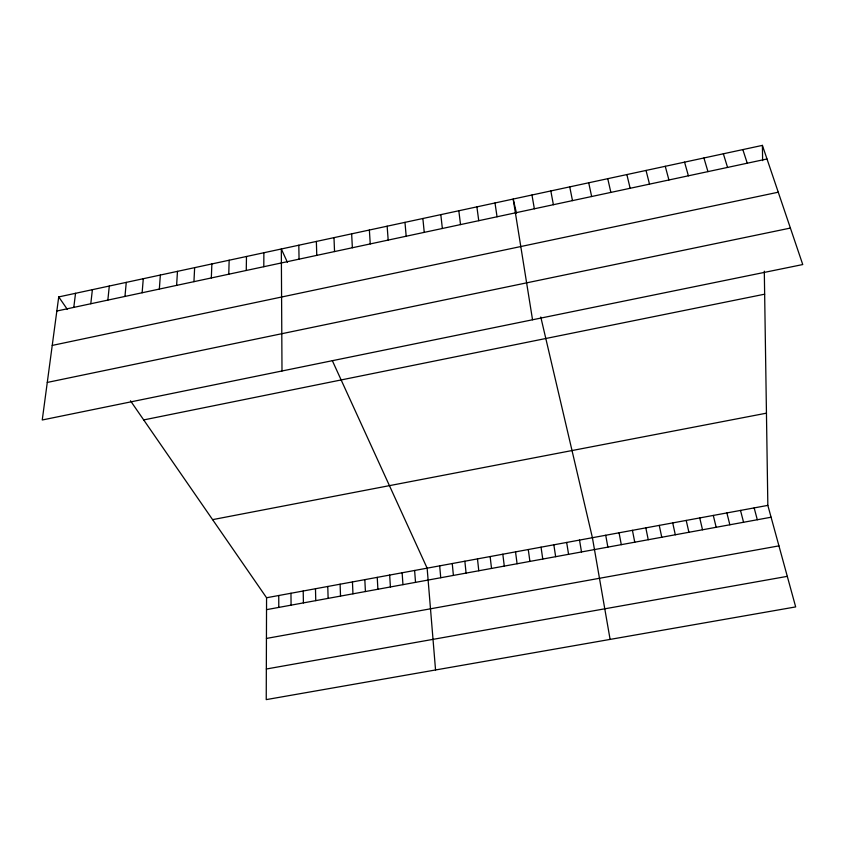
<?xml version="1.0" encoding="UTF-8"?>
<svg xmlns="http://www.w3.org/2000/svg" width="845" height="845" viewBox="0 0 845 845"><rect width="100%" height="100%" fill="white"/><g stroke="black" fill="none" stroke-linecap="round" stroke-linejoin="round"><path stroke-width="1.27" d="M130.479 400.783L266.566 597.753L266.238 699.618L795.673 606.911L767.841 505.384L764.303 271.171M263.798 266.714L263.872 252.739M246.254 270.474L246.487 256.489M228.763 274.224L229.153 260.218M211.324 277.952L211.873 263.946M193.938 281.67L194.646 267.654M176.616 285.378L177.471 271.351M159.346 289.085L160.349 275.037M142.129 292.771L143.28 278.713M124.965 296.437L126.264 282.378M107.854 300.102L109.301 286.032M90.795 303.756L92.39 289.666M73.79 307.4L75.532 293.299M58.727 296.922L42.25 419.986L802.75 264.548L762.401 145.382L58.727 296.922L67.378 309.439M56.837 311.023L767.006 158.976M52.232 345.425L778.256 192.206M47.278 382.436L790.392 228.065M143.713 419.923L764.651 294.187M212.602 519.643L766.447 413.173M266.566 597.753L767.841 505.384M266.524 609.657L771.094 517.224M266.428 638.44L778.942 545.87M266.333 669.008L787.297 576.353M287.427 262.341L281.322 248.979L281.998 370.987M332.349 360.688L427.137 568.167L435.545 669.969M742.839 149.597L747.255 163.212M723.352 153.79L727.566 167.426M703.917 157.973L707.952 171.619M684.556 162.145L688.4 175.813M665.258 166.296L668.923 179.974M754.162 507.898L757.31 519.749M740.505 510.422L743.568 522.263M646.034 170.436L649.509 184.136M726.88 512.926L729.848 524.777M713.296 515.429L716.169 527.28M626.863 174.566L630.148 188.277M699.734 517.932L702.522 529.783M516.517 213.31L513.179 199.05L532.54 319.78M540.779 317.012L592.408 537.705L610.101 639.401M686.214 520.425L688.907 532.276M607.756 178.686L610.861 192.406M672.715 522.907L675.313 534.769M588.712 182.784L591.648 196.526M659.258 525.389L661.762 537.251M645.823 527.861L648.242 539.723M569.741 186.872L572.487 200.624M632.43 530.333L634.753 542.194M619.058 532.794L621.297 544.666M550.824 190.949L553.39 204.712M605.717 535.255L607.872 547.127M531.97 195.005L534.357 208.789M579.522 540.082L581.508 551.954M566.668 542.448L568.569 554.32M553.845 544.814L555.651 556.686M495.001 202.969L497.05 216.774M541.043 547.169L542.765 559.052M528.273 549.525L529.91 561.407M476.886 206.867L478.756 220.693M515.534 551.87L517.087 563.752M502.817 554.214L504.296 566.097M458.824 210.754L460.525 224.601M490.132 556.559L491.526 568.442M440.815 214.63L442.357 228.488M477.478 558.883L478.788 570.766M464.856 561.217L466.081 573.1M422.87 218.496L424.243 232.364M452.255 563.53L453.395 575.424M439.675 565.854L440.741 577.737M404.977 222.351L406.181 236.23M414.62 570.47L415.518 582.363M387.147 226.196L388.182 240.086M402.135 572.773L402.949 584.666M369.371 230.02L370.247 243.93M389.672 575.065L390.411 586.958M377.24 577.357L377.895 589.25M351.647 233.843L352.365 247.754M364.829 579.649L365.41 591.542M352.45 581.93L352.957 593.824M333.986 237.646L334.536 251.567M340.102 584.201L340.524 596.105M327.775 586.472L328.124 598.376M316.368 241.438L316.769 255.38M315.481 588.743L315.755 600.637M298.813 245.219L299.056 259.172M303.207 591.004L303.408 602.897M762.401 145.382L762.623 160.635M290.965 593.253L291.081 605.157M278.755 595.503L278.787 607.407"/></g></svg>
